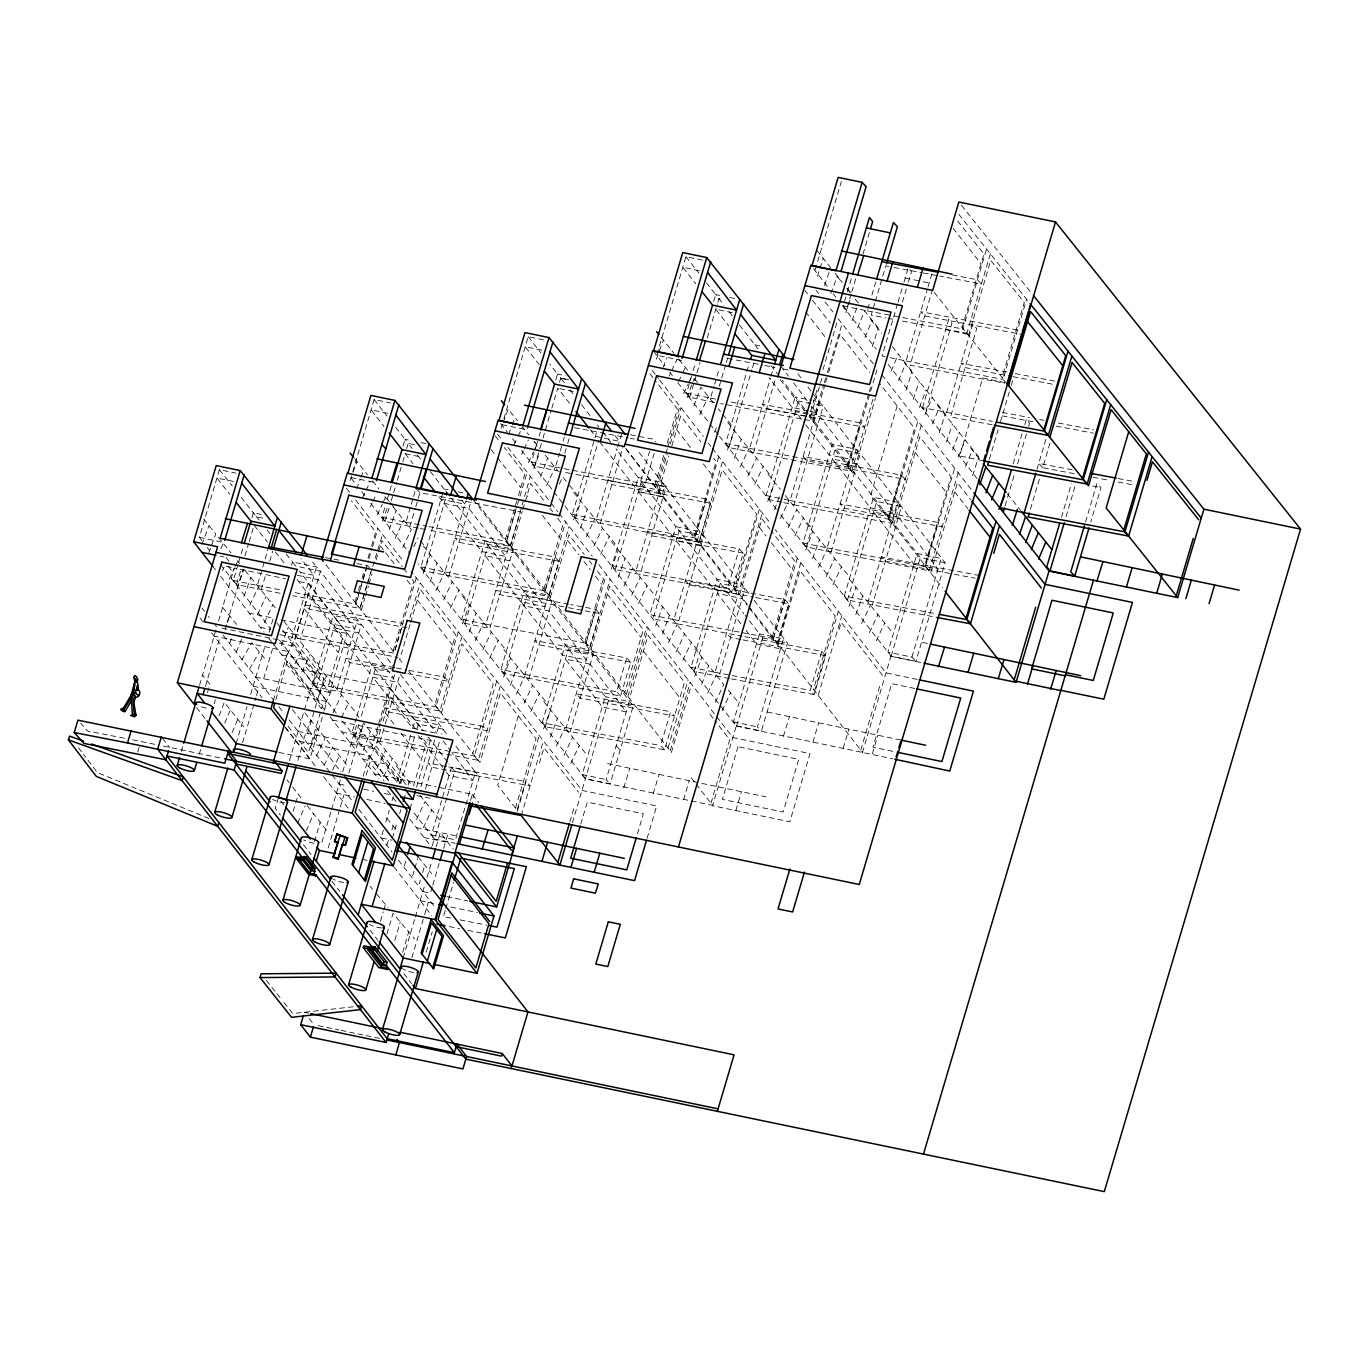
<?xml version="1.0" encoding="UTF-8"?>
<svg xmlns="http://www.w3.org/2000/svg" width="1369" height="1369" viewBox="0 0 1369 1369"><rect width="100%" height="100%" fill="white"/><g stroke="black" fill="none" stroke-linecap="round" stroke-linejoin="round"><path stroke-width="0.75" stroke-dasharray="5 3.75" d="M510.586 545.923L521.606 507.043M522.188 504.99L530.316 476.344M549.277 595.601L569.11 526.38M699.183 542.62L722.507 461.404M777.712 643.43L800.797 562.676M670.211 750.828L690.147 682.481M201.979 540.721L199.361 537.35L219.399 469.687L235.93 473.109M137.721 752.043L139.809 744.958M199.549 685.27L216.798 627.036L215.258 625.068M218.561 621.081L234.27 568.049L285.642 578.745M181.375 751.393L183.155 745.335M280.166 593.29L236.495 584.546L233.295 580.439L238.155 564.079M238.754 562.026L240.568 555.9M241.184 553.846L243.596 545.666M251.862 517.773L253.351 512.776L261.342 514.436M205.401 686.451L219.964 637.321M236.495 584.546L241.355 568.186M244.983 555.917L248.61 543.63M249.226 541.594L254.069 525.217L267.4 541.936M227.168 622.724L242.826 569.846M199.207 754.336L201.003 748.261M233.295 580.439L257.286 585.436L262.112 569.179M262.711 567.16L264.508 561.068M265.124 559.031L268.735 546.847M261.274 589.714L265.483 575.493M269.693 561.273L272.705 551.108M236.153 743.521L247.053 706.661M250.698 694.374L265.449 644.594M269.06 632.375L273.287 618.138L249.295 613.141M291.546 565.329L292.538 561.992L285.864 553.624M242.587 742.683L255.935 697.642M256.533 695.589L258.963 687.409M263.652 678.767L273.903 644.183M273.355 700.603L287.918 651.473L214.112 636.106M308.076 583.416L347.093 633.505L329.621 692.492L290.604 642.403L308.076 583.416L297.877 581.295M275.853 699.645L287.456 660.525L322.451 705.463L308.504 752.539L287.764 725.895M282.476 631.742L296.474 634.651L316.53 566.971L312.611 561.992M279.806 634.634L300.461 638.929L320.5 571.249L316.53 566.971L292.538 561.992L295.721 566.099L320.5 571.249L394.802 668.089M352.843 471.347L374.131 399.526L390.644 402.965M278.403 797.768L275.22 808.497L280.354 815.068M289.407 760.651L303.901 711.675L347.812 766.11M304.483 709.707L315.537 672.401L281.877 629.175M461.986 636.465L439.894 711.076L316.444 687.187L313.244 683.08L333.283 615.4L299.623 571.198M316.444 687.187L336.483 619.507L333.283 615.4L357.275 620.397L337.236 688.077L313.244 683.08M297.86 760.514L303.319 742.101M307.614 733.373L325.086 674.387M354.982 602.069L357.942 592.058M358.541 590.056L359.722 586.052M362.083 578.043L363.863 572.037M368.021 558.039L370.982 548.028M371.581 546.026L375.722 532.028L351.388 500.78M355.854 603.181L362.409 581.021M363.007 579.001L368.381 560.879M368.98 558.86L371.957 548.781M372.556 546.761L377.93 528.639M279.054 752.437L309.959 758.871L323.905 711.794M324.504 709.741L326.934 701.561L287.918 651.473M372.128 568.477L359.944 608.435L355.957 604.174L359.568 591.973M360.167 589.953L362.58 581.825M363.179 579.789L366.789 567.605M418.281 528.109L385.134 521.367L381.934 517.26L384.98 507.009M387.41 498.812L389.224 492.652M389.84 490.598L391.654 484.455M402.999 446.157L405.036 439.278L394.734 426.033M385.134 521.367L390.61 502.919M391.209 500.866L393.04 494.705M393.639 492.652L396.685 482.401M397.284 480.348L402.144 463.954M402.76 461.901L405.19 453.687L421.703 457.126M406.713 448.536L408.236 443.385L405.036 439.278L411.042 440.527M366.567 586.086L359.944 608.435L292.761 595.686M367.166 584.05L370.777 571.866M361.279 610.163L364.856 598.116M365.455 596.097L368.432 586.069M369.014 584.05L371.992 574.022M376.15 559.955L377.947 553.932M378.546 551.929L381.9 540.567L402.264 566.715M341.206 692.338L361.262 624.658L336.483 619.507L423.483 730.704M381.934 517.26L405.943 522.256L410.649 506.342M411.248 504.34L413.01 498.367M413.592 496.382L415.954 488.425L419.941 492.686L520.357 511.749L510.329 545.581L428.737 530.094M314.494 841.473L320.209 822.187M409.913 526.535L415.218 508.618M415.817 506.616L419.941 492.686M500.387 685.732L478.277 760.36L355.255 736.556L352.055 732.449L356.299 718.126M356.915 716.073L372.111 664.769L394.101 669.338M321.869 842.26L330.973 811.56M331.572 809.507L340.316 780.005M342.729 771.859L356.573 725.074L398.533 778.944L397.369 782.88M355.255 736.556L358.9 724.269M361.313 716.09L375.311 668.876L389.754 671.888M348.804 773.126L362.665 726.34M328.235 847.941L339.769 809.045M340.368 806.991L344.013 794.704M393.108 651.011L413.729 581.414L409.913 576.52M416.279 577.838L394.186 652.397L322.964 560.965M558.963 561.324L458.94 542.329L454.97 538.068L554.975 557.046L558.963 561.324L548.935 595.156L424.15 571.01L420.95 566.903L443.026 492.361M409.947 617.59L420.215 582.903M363.127 776.274L369.185 755.808L295.379 740.441M400.09 782.965L371.872 746.738L389.344 687.751L291.546 667.405M424.15 571.01L447.235 493.045L444.052 488.921L448.039 489.76M352.055 732.449L376.047 737.429L380.154 723.585M380.736 721.617L395.607 671.426M409.998 624.589L399.68 659.447L403.598 664.461M410.614 622.536L420.386 589.526L455.603 634.754L434.897 704.659M366.139 775.179L369.87 762.567L383.987 780.689M380.633 729.506L375.79 745.797L406.593 785.327M383.046 721.36L390.353 696.633L416.022 729.574M380.034 741.707L384.723 725.878M385.305 723.91L400.09 674.027L448.142 735.837M420.95 566.903L444.942 571.9L466.008 500.797M448.929 576.178L472.014 498.196M503.895 418.709L528.194 336.688L546.779 340.556M396.805 782.058L410.905 734.417M412.719 728.325L415.183 719.974L439.192 724.971L436.711 733.305L412.719 728.325L372.83 677.227L397.609 682.378L436.711 733.305M383.406 830.042L381.061 837.931L391.791 840.155M385.733 822.17L389.224 810.38M392.133 800.557L393.297 796.621M400.775 783.564L414.704 736.522M416.912 729.078L418.384 724.081L443.162 729.232L441.691 734.246M392.39 838.136L397.215 821.862M399.628 813.716L400.826 809.661M408.048 785.241L409.263 781.169M473.298 499.856L512.879 550.509L489.777 628.491L464.998 623.34L461.798 619.233L484.9 541.251L448.536 494.705M439.894 711.076L435.907 706.798L458.29 631.725M413.541 785.806L426.289 742.751L421.156 736.163M464.998 623.34L488.1 545.358L484.9 541.251L508.892 546.248L485.79 624.213L461.798 619.233M416.535 787.226L430.379 740.441L427.812 737.155M441.4 713.009L461.918 643.789L493.234 684.021L472.733 753.241M380.428 921.32L383.217 911.942M383.765 910.06L385.442 904.43M420.899 786.713L434.948 739.243M425.468 789.006L439.517 741.536M404.351 865.944L406.045 860.211M386.948 933.932L393.023 913.397L414.619 938.912M505.469 539.352L517.841 497.58M518.44 495.595L524.84 473.982L504.203 447.492M510.329 545.581L506.342 541.32L516.37 507.471M506.752 540.995L516.934 506.598M517.533 504.579L527.116 472.219M559.425 471.33L534.646 466.162L531.446 462.055L535.587 448.057M536.186 446.054L538.547 438.063M539.146 436.061L540.327 432.074M555.728 380.069L557.525 374.045L549.876 364.291M412.617 875.903L414.294 870.222M414.858 868.34L417.648 858.893M534.646 466.162L539.386 450.179M539.985 448.176L542.346 440.168M542.945 438.166L551.228 410.187M551.827 408.184L557.748 388.197L570.736 404.796M559.527 382.156L560.725 378.152L557.525 374.045L565.517 375.705M394.82 940.315L400.261 921.953M511.681 547.309L522.274 511.51M522.872 509.525L524.635 503.552M525.217 501.567L530.59 483.479L544.794 501.721M446.824 797.853L434.64 838.94L431.44 834.833L451.496 767.17L448.946 763.851M419.239 883.878L420.351 880.13M422.576 872.635L424.784 865.14M432.279 845.734L434.298 838.957L411.983 810.311M447.423 795.8L454.696 771.277L451.496 767.17L475.488 772.167L479.458 776.428L472.168 801.036M402.708 952.208L408.715 931.93M403.188 957.958L414.704 919.061M415.32 917.025L424.664 885.469M427.077 877.341L431.885 861.067M436.112 846.829L440.322 832.592L453.207 849.122M531.446 462.055L555.438 467.051L559.596 453.053M560.178 451.051L562.556 443.043M563.138 441.04L564.336 437.053M432.176 887.044L430.379 893.136L422.85 891.578M432.792 885.007L439.415 862.641M443.624 848.404L447.851 834.166M411.898 957.598L424.031 916.648M424.63 914.612L428.275 902.325M478.277 760.36L474.29 756.082L496.725 681.026M564.764 453.327L567.125 445.319M567.724 443.316L569.504 437.31M630.664 662.254L538.958 644.85L534.971 640.589L626.677 657.993L630.664 662.254L620.636 696.102L504.151 673.531L500.951 669.424L524.053 591.442L548.045 596.439L633.248 705.874L610.146 783.855L585.384 778.687L582.184 774.58L605.269 696.616L524.053 591.442M504.151 673.531L527.253 595.549L488.1 545.358L512.879 550.509L548.045 596.439L524.943 674.421L500.951 669.424M470.542 800.403L472.339 794.311L437.755 787.107M426.272 952.02L432.279 931.724M445.216 910.59L443.436 916.631L451.667 918.257M445.815 908.571L453.584 882.355M543.972 588.773L562.881 524.943L557.713 518.303M548.935 595.156L544.965 590.878L554.975 557.046M545.307 590.501L565.637 521.897M710.477 503.296L611.875 484.592L607.887 480.314L706.49 499.035L710.477 503.296L698.926 542.295L575.545 518.423L572.345 514.316L598.424 426.289L595.823 422.97M550.458 597.106L568.974 534.646L584.289 554.325M575.545 518.423L598.647 440.442M528.93 678.699L552.032 600.717L527.253 595.549M518.269 715.936L497.717 785.31L517.088 810.174L539.198 735.512M572.345 514.316L596.336 519.296L617.128 449.118M617.71 447.167L621.817 433.288M515.514 808.155L536.066 738.781L500.472 693.09L479.92 762.465L408.801 671.169M600.324 523.574L622.844 447.543M542.192 722.644L565.294 644.679L589.286 649.676L566.184 727.641L542.192 722.644L545.392 726.768L664.581 749.836L684.517 682.156L648.102 635.421L629.432 698.481M517.277 811.269L526.072 781.596L448.81 766.948M545.392 726.768L568.494 648.786L593.273 653.937L570.171 731.919M702.468 260.11L685.937 256.67L656.744 355.255L681.522 360.406L677.535 356.145M521.264 815.548L543.373 740.886M539.403 763.183L543.955 747.833L578.608 792.326M584.957 641.394L603.455 578.933L597.072 570.736M595.72 609.342L599.708 613.62L589.68 647.451L585.692 643.19L595.72 609.342L570.736 604.602M586.12 642.882L606.381 574.467M743.23 553.162L651.627 535.775L647.64 531.514L739.243 548.901L743.23 553.162L731.679 592.161L615.297 569.607L612.097 565.5L638.159 477.49L615.982 448.895M654.194 453.396L644.132 487.398L640.144 483.137L649.625 451.12M591.014 649.163L609.616 586.326L643.362 629.637L624.743 692.474M615.297 569.607L641.359 481.597L638.159 477.49L662.168 482.47L666.138 486.748L640.076 574.758M654.707 485.533L663.657 455.312M667.251 443.231L677.381 408.989L655.118 380.394M655.939 487.107L667.319 448.707M667.918 446.688L679.897 406.268M657.069 488.562L667.251 454.2M670.245 444.104L681.026 407.722M714.481 402.418L689.702 397.25L686.502 393.143L692.577 372.676M693.176 370.623L695.606 362.443M713.625 301.608L715.713 294.575L706.644 283.041M658.609 490.53L668.825 456.031M671.837 445.883L680.701 415.971L700.979 442.016M612.097 565.5L636.089 570.497L662.168 482.47M689.702 397.25L696.376 374.73M696.992 372.693L700.021 362.46M707.294 337.886L717.339 303.952M717.869 302.19L718.913 298.682L723.037 299.537M569.863 821.896L574.073 807.676M572.413 822.701L608.469 700.723L605.269 696.616L629.261 701.612L606.176 779.577L610.146 783.855M620.636 696.102L616.649 691.824L626.677 657.993M580.764 824.155L587.301 802.131L643.362 813.802L636.842 835.826M686.502 393.143L710.494 398.139L714.053 386.144M714.652 384.141L716.432 378.135M717.014 376.133L719.392 368.141M719.221 386.4L725.741 364.411M726.34 362.409L727.521 358.404L723.534 354.126M627.909 696.53L648.119 628.285M694.117 536.1L716.192 461.541L713.66 458.29M694.904 537.144L718.776 456.579M698.926 542.295L694.939 538.017L706.49 499.035M872.874 399.44L851.621 471.244L753.617 452.643L728.838 447.492L725.638 443.385L746.276 373.737M746.875 371.701L749.288 363.538M666.138 486.748L641.359 481.597L675.927 526.654L649.847 614.664L673.856 619.661L699.918 531.651L637.886 450.88M700.261 543.989L722.199 469.909L756.663 514.162L734.725 588.242M728.838 447.492L751.872 369.716M752.488 367.662L754.918 359.465M748.911 593.564L703.906 535.912L679.127 530.761L653.047 618.771L677.826 623.939L703.906 535.912L699.918 531.651L675.927 526.654L743.812 613.654M664.581 749.836L660.594 745.557L670.622 711.726L576.212 693.809L580.199 698.087L674.592 716.004L670.622 711.726M725.638 443.385L749.63 448.382L770.371 378.357M770.969 376.355L773.93 366.362M753.617 452.643L774.94 380.633M653.253 793.712L658.985 774.392M729.335 678.528L694.22 671.392L691.02 667.285L717.099 579.275L741.091 584.272M668.021 748.039L688.162 679.931M694.22 671.392L720.282 583.382L745.061 588.533L718.999 676.56M690.198 688.949L671.409 752.385L475.813 501.276M815.171 269.881L841.353 181.478M647.109 838.256L656.675 805.947L581.996 790.409L411.076 571.181M731.679 592.161L727.692 587.883L739.243 548.901M735.632 589.406L759.401 509.148M781.682 502.201L769.292 499.617L766.092 495.51L795.303 396.942L782.452 380.377M691.02 667.285L715.012 672.282L762.311 512.896M739.619 594.522L761.985 519.005L769.857 529.118M769.292 499.617L798.503 401.049L795.303 396.942L811.287 400.261M683.559 799.838L689.223 780.741M816.934 390.079L809.062 416.638L853.195 473.263L875.527 397.866M822.974 369.664L837.503 320.671M821.862 378.426L809.421 420.437L720.676 403.581M851.176 293.993L846.436 309.993L843.236 305.886L846.795 293.89M847.394 291.888L851.535 277.89M784.095 499.257L790.084 500.506L819.295 401.921L806.717 385.425M851.775 291.991L855.916 277.993M863.018 254.001L869.537 232.011M813.734 422.61L825.028 384.449M825.627 382.43L828.005 374.404M828.604 372.385L839.916 334.224L869.623 372.368M783.752 502.628L794.071 504.785L823.265 406.199L819.295 401.921L813.289 400.672M754.028 600.272L787.466 643.105L761.404 731.114L736.625 725.964L733.425 721.857L759.487 633.847L745.112 615.331M710.973 803.158L729.763 739.739L714.926 720.693M564.832 505.948L736.231 725.998L712.616 805.725L789.81 821.794L810.02 753.583L732.826 737.515L716.004 715.85M736.625 725.964L762.687 637.954L759.487 633.847L783.479 638.827L757.416 726.853L761.404 731.114M843.236 305.886L867.227 310.883L869.572 302.994M871.899 295.105L875.989 281.295M772.407 636.636L794.79 561.102L771.175 530.796M784.779 599.536L788.766 603.815L777.216 642.797L773.228 638.519L784.779 599.536L685.39 580.678L689.377 584.939L753.566 597.124M773.605 638.159L797.306 558.176M958.18 472.784L929.157 570.787L806.29 547.018L803.09 542.911L832.301 444.326L806.29 411.025M874.723 303.319L871.214 315.144L885.777 317.916M875.304 301.351L885.811 265.86L892.058 267.041M806.29 547.018L835.501 448.433L860.28 453.601L945.106 562.762L915.895 661.347L891.133 656.196L779.697 513.529M778.208 644.063L799.941 570.685L835.21 615.982L813.477 689.36M735.889 810.431L741.433 791.693M847.325 465.734L868.733 393.416M869.332 391.414L870.53 387.393M851.621 471.244L847.633 466.983L860.673 422.97L762.67 404.368L766.657 408.647L808.36 416.552M897.482 303.986L882.081 355.974L888.087 357.223M898.081 301.984L903.403 283.999M904.002 281.997L908.28 267.571L911.463 271.678L908.383 282.1M803.09 542.911L827.098 547.908L856.292 449.323L823.265 406.199L812.946 404.043M902.462 302.104L907.784 284.102M831.069 552.169L860.28 453.601L856.292 449.323L832.301 444.326L920.327 557.611L945.106 562.762M890.09 357.634L906.073 360.971L927.361 289.133M927.96 287.096L932.272 272.568M821.759 651.37L825.729 655.631L814.196 694.631L810.208 690.352L821.759 651.37L744.086 636.517M897.157 405.943L870.598 495.612L942.505 587.934M932.546 289.304L910.06 365.232L1004.949 383.252M844.331 595.909L873.525 497.323L897.516 502.32L868.322 600.905L844.331 595.909L847.531 600.016L937.029 617.453M847.531 600.016L876.725 501.43L901.504 506.598L872.31 605.166M839.043 629.672L841.216 622.347L882.783 675.721M812.912 742.135L818.645 722.815M888.002 517.961L914.56 428.292L879.754 383.594M921.286 425.4L892.246 523.403L888.259 519.142L901.298 475.129L803.124 456.493L807.111 460.771L905.285 479.407L901.298 475.129M888.892 519.108L917.932 421.104M922.569 407.62L948.751 319.217L951.951 323.324L925.769 411.727L922.569 407.62L992.337 421.31M893.632 525.2L919.814 436.779L950.993 476.806L924.811 565.209M962.15 327.413L983.917 253.95L955.973 218.92M990.386 253.881L966.856 333.3L962.869 329.022L986.536 249.055M843.218 748.261L848.883 729.147M968.516 335.388L990.728 260.418L1024.303 302.515L1002.091 377.468M946.561 412.617L972.743 324.213L976.73 328.492L950.548 416.895L992.166 424.784M860.776 750.058L880.626 683.045M862.436 752.488L890.911 656.299M891.133 656.196L920.327 557.611M929.157 570.787L925.17 566.526L938.21 522.513L840.121 503.895L844.108 508.173L942.197 526.791L938.21 522.513M872.378 753.823L877.888 735.239M930.715 572.807L957.41 482.692L970.518 499.514M911.925 657.086L941.119 558.501L917.127 553.504L887.933 652.089L911.925 657.086L915.895 661.347M1007.019 383.645L1003.032 379.367L1026.596 299.281M989.376 459.265L998.138 429.695M1000.465 421.806L1010.716 387.205M1011.229 385.459L1012.786 380.257M1013.18 463.749L1022.061 433.768M1024.799 424.544L1026.339 419.325L1029.539 423.432L1028.513 426.923M1005.12 505.846L1014.6 473.862M1017.561 463.869L1026.442 433.87M1036.983 469.362L1047.234 434.76M1030.463 509.114L1039.807 477.576M1074.135 473.674L1042.733 467.719L1051.221 439.021M1061.471 517.208L1071.414 483.633M1066.04 516.678L1075.572 484.54M1085.583 521.829L1096.963 483.411L1100.95 487.689L1090.819 521.846M589.885 647.708L610.163 579.327M848.198 466.863L869.999 393.382M870.598 391.346L877.255 368.894M814.675 690.883L838.307 611.224M818.2 695.401L841.815 615.759M925.547 566.167L954.638 468.215M626.335 694.511L646.835 626.626M812.638 421.224L823.693 384.672M824.309 382.635L826.756 374.524M827.372 372.488L842.106 323.768M293.12 811.372L298.322 794.294M372.744 566.475L382.499 534.509M623.734 787.877L629.791 768.266M783.393 736.3L789.451 716.672M207.455 692.509L210.039 684.466L202.561 675.088M817.413 276.401L819.346 270.377M819.98 268.358L823.197 258.313M872.258 346.819L878.059 328.731M906.073 390.233L911.857 372.146M939.22 432.775L945.004 414.687M972.606 475.642L978.39 457.537M386.811 845.323L389.361 837.588M391.91 829.871L393.177 826.003M225.149 629.466L229.684 615.896M214.094 703.752L215.463 699.781M824.532 285.539L829.306 271.644M845.734 312.765L847.787 306.81M848.472 304.825L851.193 296.885M913.191 399.372L919.335 381.506M946.338 441.913L952.482 424.048M201.945 544.64L208.944 525.593M208.79 552.888L210.877 547.224M211.562 545.324L215.72 533.996L202.167 517.174M237.077 588.174L244.076 569.128M243.922 596.422L250.869 577.547M281.484 645.723L288.414 626.848M349.916 480.57L356.915 461.524M356.761 488.819L360.235 479.372M360.92 477.473L363.709 469.926M312.577 686.673L319.576 667.627M382.345 521.315L387.94 506.085M319.422 694.922L326.37 676.029M303.696 739.14L310.695 720.094M389.19 529.563L396.12 510.671M310.541 747.388L317.471 728.496M356.539 742.049L363.538 723.003L400.655 769.036M423.192 573.628L430.191 554.582M363.384 750.298L370.332 731.422M430.037 581.876L436.985 563.001M501.14 428.155L502.543 424.339M503.244 422.439L508.139 409.109L517.465 420.659M508.686 434.503L511.458 426.957M512.16 425.075L514.932 417.511M399.543 783.838L403.034 774.306M462.363 623.836L469.362 604.79M403.581 799.718L405.652 794.054M469.208 632.084L476.138 613.192M533.739 468.711L539.352 453.481M540.584 476.96L547.532 458.085M503.587 677.056L510.586 658.01M510.432 685.304L517.379 666.429M573.491 519.912L580.49 500.866M580.336 528.16L587.284 509.268M656.367 359.14L663.366 340.094M663.212 367.388L666.686 357.959M543.579 728.992L550.578 709.946M611.258 569.076L618.258 550.03M550.424 737.241L557.354 718.366M618.103 577.324L625.034 558.432M687.033 397.797L694.032 378.751L696.308 381.54M693.878 406.045L700.825 387.153L716.021 406.011M655.614 625.804L662.613 606.758M727.504 449.922L734.503 430.876M662.459 634.052L669.407 615.177M734.349 458.17L741.279 439.278M694.819 676.269L701.818 657.223M767.701 501.43L774.7 482.384M701.664 684.517L708.612 665.625M774.546 509.679L780.09 494.568M805.725 550.321L812.724 531.275M812.57 558.569L819.518 539.677M848.985 606.416L855.984 587.369M855.813 614.664L862.761 595.789M229.616 643.498L232.456 635.883M219.074 715.833L224.294 702.331L243.819 726.836M830.761 293.548L837.452 276.179M851.963 320.774L857.165 307.272M919.42 407.363L926.111 390.011M952.567 449.922L959.258 432.553M236.272 652.055L242.535 637.133M224.773 723.106L230.317 709.895M232.148 732.518L237.761 719.221M857.559 327.944L864.695 310.968L878.196 327.893M864.917 337.39L872.139 320.295M891.202 371.136L898.338 354.16M898.56 380.582L905.782 363.504M925.016 414.533L932.152 397.575M932.375 423.996L939.596 406.901M958.163 457.092L965.299 440.116M965.521 466.538L972.726 449.443M297.672 823.094L305.082 805.862M306.331 830.692L313.604 813.785M220.734 548.883L223.335 543.425M222.377 570.873L224.088 567.262M229.188 579.07L234.287 568.357M235.126 566.578L237.676 561.204M249.825 605.166L258.467 586.959M257.509 614.407L266.065 596.388M264.32 622.621L272.807 604.756M287.387 654.468L296.029 636.277M362.665 497.546L365.249 492.087M366.122 490.273L370.434 481.169M295.071 663.725L303.627 645.706M370.349 506.804L372.06 503.193M372.916 501.396L376.338 494.192M301.882 671.922L310.369 654.057M377.159 515.001L382.259 504.288M383.098 502.491L385.647 497.135L389.241 501.602M395.093 538.308L403.735 520.1M325.326 703.649L333.968 685.458M402.777 547.549L411.333 529.529L390.473 503.672M333.009 712.907L341.565 694.887M413.832 546.813L418.075 537.897M316.427 756.116L325.069 737.925M341.531 717.527L348.308 703.238M324.111 765.374L332.684 747.354M332.633 769.994L339.409 755.705M435.941 590.621L444.583 572.43M513.888 445.13L517.345 437.858M518.201 436.044L522.53 426.94L528.862 434.794M443.624 599.879L452.181 581.859M369.288 759.042L377.93 740.851M521.572 454.388L523.283 450.777M524.139 448.981L528.417 439.979M450.435 608.076L458.923 590.21M376.971 768.3L385.528 750.28M528.383 462.585L533.482 451.873M534.338 450.076L536.87 444.72L534.629 441.947M383.782 776.497L392.27 758.631M546.488 485.704L555.129 467.496M475.094 640.829L483.736 622.621M559.305 484.147L562.727 476.925L568.357 483.89M482.778 650.07L491.351 632.05M409.639 808.531L412.24 803.055M489.606 658.267L498.076 640.401M416.467 819.586L425.023 801.567M423.278 827.8L431.765 809.935M586.24 536.888L594.882 518.697M516.335 694.049L524.977 675.841M669.099 376.133L670.827 372.488M671.7 370.674L676.885 359.756M593.924 546.145L602.48 528.126M524.019 703.29L532.575 685.27M678.511 381.78L681.933 374.576M682.789 372.762L685.356 367.371M600.734 554.342L609.222 536.477M530.83 711.504L539.318 693.638M683.61 393.587L687.854 384.655M688.693 382.858L691.242 377.502M699.781 414.773L708.423 396.582M623.99 586.069L632.632 567.861M556.31 745.985L564.952 727.778M631.691 595.31L640.247 577.29M714.293 432.228L716.826 426.871M564.011 755.226L572.567 737.207M638.502 603.507L646.989 585.658M570.822 763.44L579.309 745.575M740.235 466.915L748.877 448.707M668.363 642.797L677.005 624.589M747.919 476.155L756.492 458.136M754.747 484.352L763.217 466.504M676.046 652.038L684.603 634.018M682.857 660.252L691.345 642.386M780.433 518.406L789.074 500.215M707.568 693.244L716.209 675.054M788.133 527.664L796.69 509.644M715.251 702.502L723.807 684.483L695.041 648.803M794.944 535.861L803.432 517.995M722.062 710.699L730.55 692.834M818.474 567.296L827.116 549.106M826.157 576.554L834.714 558.535M832.968 584.751L841.456 566.886M861.717 623.408L870.359 605.201M869.401 632.649L877.957 614.63M876.228 640.863L884.699 622.998M241.765 659.944L251.725 642.677L265.483 659.396M249.5 669.03L259.34 651.935M353.253 1006.763L292.692 1013.556L282.185 1000.311M952.516 274.998L977.466 279.738L981.453 284.016L939.87 276.11M894.128 267.434L921.166 272.568M923.236 272.961L937.799 275.717M1017.629 330.083L920.67 311.687L924.657 315.948L1021.616 334.361M867.227 310.883L892.177 315.606M894.265 315.999L900.494 317.197M902.582 317.591L962.869 329.022M887.848 318.31L894.094 319.49M902.411 321.065L966.856 333.3M1006.951 372.026L961.158 363.333L965.145 367.594L1010.921 376.287M1015.268 373.6L1058.973 381.9M1013.009 376.68L1054.626 384.586M906.073 360.971L1003.032 379.367M727.521 358.404L762.601 365.061M764.672 365.455L774.991 367.405M783.239 368.98L789.434 370.16M1002.382 412.411L1029.334 417.528M1039.704 419.496L1043.845 420.283M1058.357 423.038L1093.609 429.729M1002.228 415.885L1033.321 421.789M1056.132 426.118L1093.437 433.203M810.431 416.946L864.643 427.248L860.673 422.97M710.494 398.139L718.759 399.714M731.149 402.058L805.434 416.159M1072.252 469.807L1038.746 463.441L1042.733 467.719M1118.319 478.551L1135.055 481.717M1092.975 477.251L1109.729 480.433M1118.114 482.025L1134.85 485.208M749.63 448.382L847.633 466.983M630.459 434.812L653.184 439.124L655.837 441.965M574.518 427.71L628.234 437.909M630.305 438.285L634.429 439.073M790.084 500.506L888.259 519.142M794.071 504.785L892.246 523.403M555.438 467.051L640.144 483.137M565.619 472.493L573.885 474.068M575.955 474.461L644.132 487.398M979.502 575.51L881.362 556.892L885.332 561.17L952.157 573.851M827.098 547.908L925.17 566.526M954.244 574.244L975.122 578.197M596.336 519.296L694.939 538.017M868.322 600.905L935.147 613.586M405.943 522.256L426.854 526.226M428.942 526.62L506.342 541.32M420.369 528.52L426.649 529.7M636.089 570.497L727.692 587.883M755.637 597.517L788.766 603.815M444.942 571.9L544.965 590.878M673.856 619.661L773.228 638.519M677.826 623.939L742.015 636.123M325.411 557.594L331.709 558.792M333.814 559.185L340.111 560.383M356.898 563.583L367.388 565.568L371.375 569.829M568.665 604.208L495.818 590.381L499.788 594.659L566.407 607.288M740.886 639.528L730.55 637.56L726.563 633.299M742.956 639.922L825.729 655.631M568.477 607.682L583.057 610.454M585.128 610.848L599.708 613.62M485.79 624.213L585.692 643.19M257.286 585.436L282.493 590.227M295.088 592.606L355.957 604.174M715.012 672.282L810.208 690.352M731.405 678.904L814.196 694.631M406.918 627.806L309.24 609.256L305.27 604.995L402.931 623.528L394.152 653.201L296.474 634.651M524.943 674.421L616.649 691.824M300.461 638.929L398.139 657.462M394.306 667.576L346.015 658.403L350.002 662.682L389.891 670.245M396.411 667.969L406.901 669.954M409.006 670.365L444.685 677.142L448.673 681.403L406.679 673.428M566.184 727.641L660.594 745.557M337.236 688.077L435.907 706.798M376.047 737.429L474.29 756.082M446.722 766.537L427.932 762.978L431.902 767.239L530.06 785.874L526.072 781.596M425.211 797.306L431.475 798.503M124.459 738.216L87.582 731.029L80.685 723.277M132.673 739.825L155.21 744.411M459.916 919.865L486.697 925.102M449.22 926.556L459.608 928.661M467.924 930.338L482.47 933.282M905.183 277.993L921.183 281.329M923.185 281.74L929.175 282.989M699.337 270.686L682.823 267.246L695.76 283.708M945.671 329.655L969.663 334.652M719.7 295.396L715.713 294.575L724.047 305.27M729.711 297.484L735.701 298.733M732.295 312.68L715.782 309.24L728.616 325.719M1004.743 382.516L982.737 377.947L959.652 455.911L983.644 460.908M754.832 344.8L760.839 346.049M810.893 403.615L798.503 401.049L805.006 409.365M541.748 350.156L525.217 346.733L539.249 364.599M808.172 410.82L792.172 407.5L769.036 377.69M810.157 411.248L816.164 412.497L808.617 402.589M807.761 414.174L795.372 411.607L801.875 419.924M809.815 414.619L820.151 416.758L853.161 459.881L829.169 454.902L803.175 421.601M1092.684 485.961L1100.95 487.689M560.725 378.152L568.974 379.863L560.725 378.152L564.627 383.132M502.132 424.698L526.894 429.866M387.598 413.267L371.067 409.827L383.953 426.392M766.092 495.51L782.093 498.846M421.036 442.615L429.027 444.275M414.431 444.685L408.236 443.385L412.137 448.365M625.975 448.998L696.941 541.679L672.949 536.699L638.399 491.625L663.161 496.793L659.191 492.515L635.199 487.518L599.947 442.119M458.033 491.847L464.04 493.097M351.029 477.507L373.737 482.23M233.449 481.46L216.935 478.021L229.735 494.295M262.745 518.167L256.551 516.883L239.9 495.715M890.278 656.162L921.902 662.75M762.687 637.954L787.466 643.105M917.23 679.418L886 672.915L775.265 529.666M199.361 537.35L224.14 542.518M914.732 688.47L891.749 683.679L872.926 747.183L895.925 751.975M300.051 572.413L314.049 575.322L301.009 558.672M219.964 556.139L223.951 556.978M297.381 575.305L318.036 579.6L354.811 628.747L330.819 623.751L297.141 579.532M226.261 566.39L232.268 567.639M281.124 619.781L347.093 633.505M733.425 721.857L757.416 726.853M736.231 725.998L892.674 758.785M260.332 627.344L270.343 629.415M608.469 700.723L633.248 705.874M221.932 628.114L290.604 642.403M279.396 643.19L295.379 646.527M281.826 654.93L305.817 659.926M255.815 677.125L329.621 692.492M253.128 686.194L326.934 701.561M332.581 720.077L430.379 740.441M582.184 774.58L606.176 779.577M341.908 732.056L365.899 737.035M298.066 731.388L371.872 746.738M351.217 744.017L375.209 749.014M454.696 771.277L479.458 776.428M363.127 759.299L387.119 764.278M374.541 773.947L435.718 786.679M416.929 795.629L423.124 796.912M163.407 746.105L222.463 758.409M339.101 784.061L345.193 785.327M363.658 789.177L373.925 791.316M384.176 793.455L392.39 795.149M336.415 793.13L354.349 796.861M366.772 799.445L385.391 803.329M416.33 827.595L456.134 835.877M431.44 834.833L455.432 839.83L475.488 772.167L455.603 745.746M434.298 838.957L455.295 843.253M424.048 837.52L448.057 842.5M362.203 859.356L368.415 860.639M446.944 896.592L467.668 900.905M420.163 900.631L436.489 904.036M450.863 907.031L477.541 912.575M304.346 1012.307L308.521 1013.18M318.207 1025.638L339.05 1029.967M341.121 1030.395L355.718 1033.441M357.788 1033.869L364.051 1035.169M366.122 1035.597L380.702 1038.643M922.364 642.42L928.404 643.687M767.273 712.017L901.11 740.116M607.614 763.611L765.938 796.844M641.359 481.597L664.684 486.628L661.723 496.656L638.399 491.625M559.801 388.642L574.159 391.774M209.046 818.525L97.387 772.595L83.475 754.37M616.187 745.746L620.174 750.007M370.075 886.273L372.642 889.302M376.475 893.837L387.975 907.407M222.634 607.34L236.717 624.452M661.107 337.287L673.942 353.219M679.007 359.499L688.727 371.547M694.494 378.7L699.285 384.638M718.28 408.801L720.522 411.573M722.764 414.362L731.149 424.766M727.709 422.456L771.62 476.891M767.906 473.965L780.347 489.383M785.276 495.51L811.817 528.4M805.947 522.855L849.841 577.29M849.191 578.967L893.084 633.385M533.961 441.263L539.608 448.262M545.273 455.278L557.662 470.645M569.47 485.293L577.855 495.698M573.714 492.446L617.607 546.881M611.464 541.611L655.375 596.045M655.837 598.356L699.73 652.773M728.308 690.062L738.935 703.238M354.657 458.718L367.508 474.632M372.573 480.93L378.905 488.784M390.439 503.073L394.032 507.54M384.826 496.656L387.085 499.463M420.471 540.858L426.461 548.284M423.415 546.18L467.308 600.615M462.568 596.371L506.479 650.805M503.809 649.608L547.703 704.042M543.784 701.544L587.695 755.962M218.27 537.144L230.933 552.854M237.299 560.725L239.558 563.515M245.205 570.531L275.203 607.716M283.896 621.235L318.755 664.461M312.799 659.208L356.693 713.643M356.761 714.601L359.02 717.407M396.257 765.904L412.36 785.857M419.958 795.286L440.151 820.322M386.897 818.234L397.9 831.856M418.212 856.994L431.731 873.73M961.517 205.367L1032.089 293.839M958.83 214.334L1030.549 304.226M934.206 292.384L1003.083 378.7M816.968 250.51L830.675 267.691M835.193 273.355L842.277 282.236M847.171 288.363L850.851 292.983M836.938 276.162L841.918 282.408M846.898 288.654L850.628 293.342M855.266 299.161L858.654 303.405M870.581 319.371L881.79 333.42M892.314 346.597L911.84 371.102M904.396 362.768L945.654 414.499M937.543 405.31L978.801 457.058M970.912 448.176L980.889 460.668M1007.327 493.833L1020.589 510.363M259.203 520.22L253.351 512.776M267.212 530.248L269.864 533.585M275.391 551.947L286.053 565.311M266.407 980.426L275.614 992.029M276.914 993.672L280.867 998.651M953.183 228.349L981.008 263.755M685.937 256.67L698.892 273.15M528.194 336.688L540.943 352.928M417.34 454.97L421.241 459.933M430.345 471.518L447.235 493.045M405.19 453.687L412.993 463.629M438.987 496.725L481.837 551.553L505.846 556.55L468.968 508.498L444.189 503.33L440.989 499.223L464.981 504.22L461.096 499.189M219.399 469.687L232.217 485.961M569.812 389.771L573.714 394.751M581.517 404.711L590.621 416.33M590.244 429.695L595.447 436.335L619.438 441.331L614.322 434.743M286.891 779.731L289.184 782.64M292.607 787.004L302.104 799.12M307.186 805.588L328.012 832.147M346.425 488.237L350.361 493.285M355.615 500.027L403.29 561.17M813.528 268.632L827.92 287.114M833.139 293.839L835.757 297.193M842.311 305.595L876.331 349.266M888.105 364.376L977.072 478.602M816.044 290.296L818.628 293.633M825.113 301.967L832.917 311.961M838.102 318.618L873.354 363.88M881.927 374.884L972.52 491.18M804.955 290.536L807.488 293.787M812.536 300.273L830.247 322.998M954.689 491.882L967.78 508.703M805.605 311.91L827.098 339.512M915.159 452.54L946.321 492.566M729.181 311.858L733.031 316.804M739.448 325.035L758.032 348.907M780.296 379.692L804.322 410.529M653.543 351.148L664.564 365.711M669.8 372.436L672.419 375.79M677.655 382.516L718.212 434.572M719.512 436.266L778.396 511.852M649.864 373.669L653.8 378.7M759.47 527.51L766.024 535.929M771.277 542.672L792.257 569.607M676.645 429.661L690.592 447.56M703.272 463.834L712.137 475.231M625.89 448.519L747.491 604.636M748.792 606.313L862.487 752.265M740.834 623.699L717.322 593.427L742.101 598.578L747.217 605.286M746.071 630.424L756.527 643.875L780.518 648.872L748.501 606.963M500.729 423.637L507.266 432.039M512.502 438.764L516.421 443.796M521.657 450.521L563.532 504.271M495.184 435.907L499.052 440.869M549.962 508.361L552.546 511.664M709.981 714.344L713.694 719.101M589.406 560.896L591.956 564.165M567.331 540.156L578.83 554.924M583.947 561.478L590.33 569.675M595.429 576.246L601.83 584.443M607.306 594.146L641.034 637.458M491.146 449.562L496.297 456.185M497.58 457.845L520.802 487.638M526.997 495.595L527.869 496.725M542.278 515.206L559.288 537.059M643.447 651.148L679.863 697.899M691.191 777.763L694.904 782.538M696.136 784.112L712.719 805.4L585.402 778.893L417.921 563.891M374.131 399.526L386.999 416.09M351.2 478.226L356.419 484.951M361.656 491.676L365.591 496.707M370.811 503.433L410.067 553.812M403.547 568.34L408.629 574.877M380.325 545.906L395.607 565.517M407.055 580.216L412.155 586.753M417.288 599.981L452.506 645.193M389.344 687.751L422.696 730.567M472.339 794.311L478.876 802.696M303.986 608.623L338.28 652.637M385.459 713.198L395.709 726.374M400.843 732.963L421.378 759.333M225.953 557.388L229.513 561.957M276.966 622.878L280.645 627.601M387.649 770.148L396.069 780.963M228.229 566.253L231.464 570.394M306.194 667.028L312.714 675.396M207.232 547.463L209.868 550.834M220.358 564.319L270.241 628.337M279.413 640.127L337.168 714.276M342.421 721.018L389.669 781.665M369.185 755.808L389.703 782.144M212.88 566.407L215.481 569.744M220.683 576.417L264.029 632.067M268.94 638.382L271.387 641.531M274.005 644.885L324.898 710.203M330.015 716.791L378.46 778.978M387.598 790.717L396.736 802.456M409.81 819.21L431.783 847.428M286.463 663.862L321.458 708.8M292.453 709.587L340.864 771.74M201.996 608.058L204.529 611.293M208.482 616.375L209.354 617.505M223.198 635.267L273.732 700.141M278.865 706.729L283.982 713.3M289.099 719.872L329.655 771.945M332.102 775.076L352.227 800.899M358.781 809.319L391.962 851.929M398.396 860.177L434.435 906.449M285.248 727.161L309.959 758.871M200.045 618.052L203.878 622.981M211.545 632.82L262.095 697.694M285.146 727.298L315.897 766.777M323.597 776.668L349.506 809.918M393.998 867.039L431.748 915.519M280.867 800.933L284.564 805.674M196.554 707.499L205.658 719.17M303.439 844.707L311.139 854.581M331.965 881.328L339.82 891.407M369.921 930.047L377.776 940.127M403.872 973.65L411.607 983.558M162.5 738.336L169.551 747.388M309.206 1018.536L314.049 1024.765M770.884 365.472L777.318 373.754M602.925 432.074L610.762 442.17M497.563 434.11L501.413 439.073M507.848 447.355L549.927 501.653M551.245 503.33L557.782 511.766M559.1 513.461L592.247 556.225M598.681 564.507L714.721 714.173M652.157 370.383L658.455 378.528M659.721 380.171L703.153 436.352M708.355 443.094L710.973 446.465M712.274 448.142L770.08 522.958M428.583 737.343L447.663 762.191M418.469 735.735L445.199 770.542M446.465 772.202L449.015 775.504L473.007 780.501L451.873 752.437M797.905 373.874L801.686 378.819M780.946 366.276L788.493 376.184M793.524 382.79L807.351 400.946M78.427 747.731L82.226 752.71M443.18 740.886L450.641 750.794M206.274 708.132A8.967 2.19 16.5 0 1 198.026 705.189M284.803 802.85A8.967 2.19 16.5 0 1 272.619 799.359M314.117 843.27A8.967 2.19 16.5 0 1 303.764 839.95M343.653 882.543A8.967 2.19 16.5 0 1 333.3 879.206M381.643 927.96A8.967 2.19 16.5 0 1 369.442 924.451M413.678 972.555A8.967 2.19 16.5 0 1 403.325 969.218M308.641 592.931L294.421 640.914L328.714 684.928L342.935 636.944L308.641 592.931M737.994 746.687L722.387 799.376L783.154 812.022L798.76 759.35L737.994 746.687M483.086 726.426L384.843 707.773L388.83 712.034L487.073 730.687L483.086 726.426M857.148 464.159L832.369 459.009L870.393 507.882L894.385 512.879L857.148 464.159M898.372 517.157L873.593 511.989L913.996 564.062L937.987 569.059L898.372 517.157M700.928 545.957L676.149 540.806L714.122 589.32L738.113 594.317L700.928 545.957M509.816 560.811L485.037 555.66L562.231 654.981L586.24 659.978L548.969 611.019L524.207 605.851L521.007 601.744L544.999 606.741L509.816 560.811M590.21 664.239L565.431 659.088L602.223 706.917L626.215 711.914L590.21 664.239M358.781 633.008L334.019 627.858L369.63 673.12L393.622 678.1L358.781 633.008"/><path stroke-width="1.5" d="M135.856 715.388L134.419 716.877L130.637 715.457L135.942 715.32L133.888 702.93L135.291 697.197M137.91 689.873L137.636 682.669L136.489 681.608L134.538 682.464L136.181 680.752L137.259 682.002M134.008 677.741C143.659 687.05 131.561 666.258 134.71 681.163M134.384 683.49L134.162 689.89L124.579 706.404M131.407 694.22L132.571 694.716L133.597 693.45M134.162 689.89L134.675 684.5M134.829 682.292L133.666 690.729M131.184 694.613L132.382 714.806L135.907 714.909M132.725 694.049L134.248 715.439M137.67 689.925L137.995 687.546M139.347 694.579L138.269 696.564L135.394 697.557L134.179 693.587M131.629 693.809L134.111 684.004M125.212 711.093L131.236 701.236M1083.324 479.287L1106.734 399.731M218.852 822.564L217.722 826.346L96.275 776.377L68.45 739.91L69.562 736.128L83.526 741.142M168.524 750.828L165.889 759.778L83.903 743.401L74.251 732.552L77.93 720.162L436.951 794.208M74.251 732.552L127.539 742.956L131.202 730.567M212.88 566.407L193.645 541.73L216.216 465.58L240.208 470.56L307.392 555.335M161.337 736.83L157.657 749.219L386.092 1042.476L388.745 1033.527M198.933 687.324L193.953 704.145L177.337 682.806L217.637 546.71L193.645 541.73M240.208 470.56L220.152 538.239L321.732 559.391L322.964 560.965M224.738 540.464L244.178 474.838M177.183 765.545L179.579 757.468M183.754 743.316L195.733 702.913M244.212 543.613L250.869 521.11L274.861 526.107L241.714 483.189M202.988 694.648L204.802 688.504M194.415 770.49L196.811 762.413M201.602 746.242L212.965 707.859M277.342 517.756L268.735 546.847L323.306 557.2M270.942 548.815L276.675 529.478M273.27 549.226L281.312 522.034M214.693 812.416L227.853 767.975M234.031 750.657L236.153 743.521L211.356 711.692M300.187 857.028L304.483 857.918L303.678 860.656L302.806 858.106L234.15 769.977L236.7 761.369L228.486 750.811L224.807 763.2L127.539 742.956M301.248 554.941L306.913 535.827M231.943 817.361L246.899 766.862M283.948 725.484L270.942 708.783L273.355 700.603M274.69 703.615L273.509 707.602L285.18 722.575M321.732 559.391L347.264 473.195L474.581 499.702L498.111 420.283L624.367 446.568L652.791 350.601L777.917 376.646L810.91 265.278L932.665 290.45L958.848 202.03L1055.516 221.949L1300.55 529.101L1104.304 1191.629L465.836 1059.127L227.716 753.429L859.253 884.494L1055.516 221.949M347.829 473.4L370.931 395.419L394.922 400.415L472.014 498.196L467.89 497.341M330.408 560.503L335.901 541.919M273.064 762.858L289.834 706.233M251.776 859.715L270.326 797.083M274.998 761.763L282.048 770.798L281.278 773.417L235.93 763.97M371.82 478.397L394.922 400.415M288.209 764.689L278.403 797.768L352.209 813.135L393.245 865.807L410.221 808.497L393.553 787.089M376.389 480.673L398.909 404.694M353.578 565.517L359.14 546.796M286.343 799.41L296.029 766.657M269.008 864.66L287.558 802.046M392.27 482.401L401.99 449.58L389.104 433.015M260.024 977.569L261.154 973.787L336.175 973.171L335.046 976.953L260.024 977.569L291.58 1017.338L360.492 1009.62L361.604 1005.839L357.429 1006.301M282.904 900.306L301.454 837.674M312.389 874.055L315.794 874.774L315.469 875.818L308.692 874.397L295.721 857.747L296.029 856.703L302.806 858.106M314.203 870.393L312.115 869.965L303.336 858.705L304.004 856.481L306.091 856.908L314.87 868.186L314.271 874.261L315.469 875.818M303.336 858.705L305.424 859.133L306.091 856.908M415.954 488.425L429.027 444.275M420.488 488.442L426.204 469.105M421.122 488.716L433.015 448.553M300.153 905.251L309.12 874.945M311.516 866.868L318.703 842.619M314.271 874.261L309.959 873.354L310.763 870.616L301.368 858.534M312.115 869.965L312.782 867.758L304.004 856.481M316.273 861.169L319.439 850.457L316.906 847.206M334.447 841.473L337.014 834.046L347.692 837.879L345.57 845.049L342.25 844.553L337.921 859.167L333.026 857.405L338.109 842.363L334.447 841.473L337.356 842.808M334.892 841.216L337.014 834.046M333.026 857.405L340.231 835.193L336.569 834.303M312.457 939.562L331.007 876.93M337.921 859.167L345.125 836.955L341.103 836.219M352.209 813.135L361.912 780.364M344.988 845.392L346.579 840.018M364.394 781.049L355.119 812.365L392.338 860.16L407.106 810.345L389.121 787.278M450.795 494.568L456.442 475.454M234.15 769.977L167.001 755.996L387.205 1038.695L454.371 1052.675L456.921 1044.068L466.607 1056.526L462.944 1068.915L310.387 1037.154L300.684 1024.696L303.302 1015.849M329.689 944.507L348.239 881.876M352.997 865.482L362.22 834.337L373.566 848.883L364.325 880.027M466.504 499.069L468.044 493.918M358.661 872.755L367.885 841.61M310.387 1037.154L313.518 1026.528M358.148 914.937L374.113 861.033M348.599 984.824L367.149 922.193M372.111 906.449L384.86 863.463M403.239 801.515L404.437 797.442M454.371 1052.675L388.094 967.609L387.564 969.423L378.819 967.609L363.281 947.656L363.829 945.842L372.556 947.656L372.83 950.514L373.412 948.563L368.193 947.468M548.986 337.578L522.924 425.588L498.932 420.591L524.994 332.581L548.986 337.578L585.487 383.303L570.103 435.274M396.856 851.706L399.731 842.038M400.604 796.861L412.908 799.428L415.32 791.299M527.493 427.864L552.973 341.839M386.246 965.042L383.252 964.426L371.393 949.213L374.404 949.829L375.209 947.091L372.214 946.475L384.056 961.688L387.051 962.304L386.246 965.042L387.564 969.423M365.848 989.77L374.216 961.483M377.211 951.387L384.398 927.138M407.74 854.478L409.998 846.829M386.657 968.277L381.438 967.181L382.019 965.231L369.442 949.093M540.926 430.071L554.548 384.073L544.349 371.085M383.252 964.426L384.056 961.688M436.181 796.809L452.951 740.184L177.337 682.806M382.259 931.091L403.188 957.958L400.005 968.687L379.076 941.804M432.501 859.03L435.513 848.866M382.464 1029.591L401.031 966.959M564.918 435.051L581.517 379.042M440.014 860.605L443.026 850.423M422.08 954.176L431.372 922.792L441.999 936.43L432.707 967.815M399.714 1034.536L418.264 971.904M452.095 862.248L493.969 915.998L476.994 973.325L435.12 919.574L452.095 862.248L397.232 850.816M481.477 806.05L514.128 847.959L496.656 906.945L454.867 853.298L469.926 802.439M395.795 1054.934L399.457 1042.545L397.027 1039.43M717.305 1111.474L734.075 1054.832L415.457 988.521L423.278 962.15M435.616 920.464L455.774 852.425L526.398 866.697L505.315 937.902L484.54 933.692M459.419 844.108L470.953 805.143M469.054 814.487L472.459 803.004M427.385 960.987L436.694 929.602M454.183 880.335L460.754 858.141L514.316 868.63L496.998 927.121L488.75 925.512M600.409 441.4L606.056 422.285M653.543 351.148L682.755 252.563L706.746 257.56L785.327 357.377M507.351 863.617L496.16 901.367L457.879 852.22M511.63 855.231L517.345 835.911M706.746 257.56L677.535 356.145L655.546 351.559M682.121 358.37L710.716 261.838M541.936 861.358L547.583 842.243M696.205 360.389L712.582 305.133L702.229 291.956M557.833 862.487L569.264 823.916M399.936 1032.209L502.269 1053.514L501.482 1056.115L456.151 1046.669M571.831 824.72L559.87 865.088L521.264 815.548L469.054 805.639M580.182 826.157L570.685 858.209L626.762 869.88L636.243 837.828M511.185 1068.573L527.955 1011.931L344.783 776.771M570.993 867.227L576.589 848.335M720.573 364.137L739.705 299.554M728.702 354.4L743.692 303.832M728.975 366.447L734.691 347.127M594.266 871.933L599.81 853.212M750.503 359.448L751.718 355.358L735.033 333.95M759.265 372.573L764.929 353.476M774.512 364.359L778.841 349.797M779.68 364.633L782.811 354.075M646.51 840.275L634.549 880.643L457.058 843.698M862.145 182.368L835.963 270.771L811.971 265.774L838.153 177.371L862.145 182.368L866.132 186.629L841.131 271.045M678.374 847.223L848.438 273.098M852.716 273.886L869.435 217.483L872.635 221.59L870.564 228.537M876.571 279.327L893.427 222.463L897.397 226.741L886.428 263.806M887.112 281.056L892.845 261.736M917.418 287.182L923.082 268.084M789.862 869.024L778.037 908.93L792.634 911.976L804.459 872.07M985.389 455.004L983.644 460.908L1083.153 479.8L1087.14 484.061L1110.67 404.659M986.553 451.051L989.479 441.194M990.643 437.259L993.569 427.402M896.113 756.971L897.773 751.341M898.885 747.611L900.545 741.981M1021.616 334.361L1007.019 383.645L1088.526 485.824L1111.098 409.656L1146.366 453.875L1123.795 530.025M1022.181 332.445L1028.41 311.447M1028.975 309.531L1030.549 304.226L1201.229 518.167M1008.611 385.647L1030.566 311.533L1065.766 355.666L1043.828 429.78M988.794 461.233L987.614 465.186L1087.14 484.061M966.086 618.206L992.782 528.092L971.819 501.191M1004.538 507.848L1003.357 511.852L1000.157 507.745L1011.4 469.755M937.029 617.453L970.45 623.802L999.473 525.782M993.706 553.384L999.387 534.218L1041.364 588.105M968.003 672.521L973.735 653.201M1044.479 430.602L1068.008 351.183M1000.157 507.745L1024.149 512.725L1035.82 473.298M994.253 425.194L1048.346 435.462L1071.876 356.043M1049.869 437.344L1072.047 362.46L1104.697 403.393L1082.52 478.277M1029.3 513.067L1028.119 517.003L1128.638 536.083L1152.15 456.664M998.309 678.648L1003.973 659.55M1059.674 523.283L1046.772 566.834L1049.972 570.941L1074.751 576.092L1089.039 527.869M1014.172 679.931L1035.683 607.271M923.955 663.178L1016.055 682.344L1049.03 570.993L978.373 480.279M1049.972 570.941L1064.261 522.718M1027.469 684.209L1032.962 665.625M1084.402 525.833L1070.78 571.814L1074.751 576.092M1050.639 689.24L1056.184 670.502M1128.723 431.765L1106.169 507.916L1177.699 597.586L1203.899 509.182L1033.424 295.516M923.408 1154.375L1093.472 580.234L1177.699 597.586M1124.993 531.531L1148.523 452.112M1146.948 480.399L1152.458 461.798L1198.748 519.826M1126.413 587.027L1132.129 567.69M1156.702 593.153L1162.367 574.039M1176.245 595.772L1193.238 538.411M1185.862 598.698L1191.372 580.131M1209.049 603.729L1214.594 585.008M966.908 619.267L995.965 521.281M241.423 542.98L247.481 523.352M390.969 482.607L397.01 462.979M540.584 429.438L546.625 409.81M482.11 849.396L488.151 829.785M699.456 360.612L705.497 341.001M857.593 275.22L863.651 255.609M938.484 666.686L944.542 647.075M1096.894 581.192L1102.935 561.564M1012.307 525.337L1017.441 509.251M979.708 484.763L985.868 466.915M1019.426 534.475L1025.569 516.609M985.954 492.772L992.645 475.419M1025.655 542.483L1032.346 525.114M137.516 684.894L135.736 691.687L133.957 693.57L132.314 692.646M991.532 499.942L998.668 482.983M998.908 509.405L1004.504 496.108M1031.233 549.654L1038.369 532.678M1038.609 559.1L1045.813 542.004M124.87 711.846C118.966 710.597 119.822 706.216 125.281 711.127L121.995 708.988M134.915 692.543L133.306 693.638M122.337 708.817L125.897 705.086M131.048 698.224L123.364 710.306M347.692 837.879L344.372 837.383M342.25 844.553L345.57 845.049M136.215 690.027C139.826 687.751 141.64 696.017 137.396 694.973L135.309 692.132M881.841 261.582L937.97 272.243M723.534 354.126L783.393 365.489M996.512 422.097L1044.376 431.184L1048.346 435.462M1091.093 473.383L1116.214 478.14M568.477 423.038L628.388 434.418M1024.149 512.725L1124.651 531.805L1128.638 536.083M418.058 488.819L476.617 499.942M939.322 614.373L966.463 619.524L970.45 623.802M436.762 924.041L445.079 925.718M818.542 374.028L869.555 384.535L891.031 312.046L811.423 295.584L789.913 368.175L818.508 374.131M815.65 383.765L875.647 396.137L902.411 305.766L804.886 285.591M1203.899 509.182L1300.55 529.101M1065.493 674.729L1093.283 680.444L1113.271 612.953L1051.974 600.255L1031.644 668.842L1065.168 675.824M1060.855 690.335L1103.808 699.183L1132.471 602.428L1045.077 584.341L973.821 492.857M866.337 227.904L890.329 232.901M712.582 305.133L736.573 310.13L707.585 272.397M751.718 355.358L775.71 360.355L740.561 314.391M777.934 376.561L815.479 384.381M648.376 365.489L732.483 382.995L709.193 461.627L625.085 444.121M554.548 384.073L578.539 389.07L549.996 351.884M494.996 430.79L579.361 448.347L559.391 515.771L475.026 498.213M1049.03 570.993L1093.472 580.234M401.99 449.58L425.981 454.576L395.846 414.995M343.807 484.866L432.484 503.33L410.495 577.53L321.835 559.065M1016.346 681.317L1060.787 690.575M919.301 679.845L973.445 691.123L949.761 771.055L894.676 759.196M916.819 688.898L960.73 698.036L941.906 761.54L898.013 752.402M201.962 552.391L215.96 555.301M270.942 708.783L197.136 693.433L204.238 702.554M236.153 743.521L277 752.009M224.499 758.82L282.048 770.798M387.461 803.757L410.221 808.497M460.275 836.75L514.128 847.959M399.936 841.849L454.867 853.298M319.439 850.457L335.302 853.743M339.444 854.615L356.008 858.055M370.486 861.067L393.245 865.807M295.721 857.747L302.498 859.15M303.678 860.656L299.366 859.766L309.959 873.354M312.782 867.758L314.87 868.186M440.732 895.292L444.874 896.165M469.738 901.332L496.656 906.945M310.763 870.616L315.075 871.523M438.542 904.464L442.649 905.32M479.595 913.003L493.969 915.998M435.12 919.574L361.313 904.207L375.705 922.689M363.281 947.656L372.026 949.487M372.83 950.514L367.611 949.436L381.438 967.181M403.188 957.958L429.763 963.502M433.87 964.341L476.994 973.325M382.019 965.231L387.239 966.309M310.592 1013.608L383.508 1028.786M386.965 1039.944L464.57 1056.098M466.607 1056.526L718.075 1108.856M300.684 1024.696L386.092 1042.476M841.473 250.955L952.088 274.159M683.319 336.346L793.934 359.551M524.464 405.156L635.062 428.377M1080.757 556.909L1239.099 590.142M376.851 458.752L485.447 481.546M930.424 644.114L1080.689 675.653M225.303 518.697L383.628 551.929M215.96 552.391L297.176 569.384L275.186 643.635L193.97 626.643M901.11 740.116L925.615 745.249M465.973 825.131L624.315 858.363M91.518 744L183.275 776.89L182.163 780.672L68.45 739.91M333.779 856.977L338.673 858.722M134.641 695.384L133.05 694.117M625.068 434.127L585.333 383.525M381.848 444.549L385.836 448.827M656.572 331.692L658.848 334.498M501.362 400.689L504.75 404.899M350.139 453.105L353.527 457.314M406.336 842.294L418.212 856.994M1027.571 321.612L1062.789 365.745M983.37 463.783L1006.112 492.31M1021.822 511.92L1051.871 549.602M423.397 476.857L435.085 491.762M236.153 502.44L251.52 521.965M575.938 411.436L588.944 428.035M278.848 530.385L295.79 552.015M969.098 510.38L990.061 537.281M945.123 591.305L1016.055 682.344M475.573 804.373L511.304 850.252M405.224 789.554L412.908 799.428M489.623 921.423L451.821 872.892L438.029 919.438L475.847 967.969L488.921 923.784L451.12 875.253M371.273 781.767L403.359 822.974M502.269 1053.514L511.955 1065.955M285.796 807.265L310.575 839.077M206.959 720.847L231.669 752.574M245.77 770.679L270.104 801.909M282.921 818.371L300.872 841.422M313.706 857.884L330.665 879.651M342.438 894.778L367.303 926.693M412.89 985.218L415.457 988.521M375.209 947.091L387.051 962.304M304.483 857.918L305.424 859.133M315.794 874.774L372.556 947.656M373.412 948.563L374.404 949.829M296.029 856.703L298.63 860.023M302.515 865.02L309 873.354M582.373 393.57L611.772 431.44M429.969 458.855L459.796 497.495M133.221 693.313L132.776 691.533M138.183 686.297L138.235 689.822M196.725 704.333A8.967 2.19 16.5 0 1 204.665 703.204A8.967 2.19 16.5 0 1 211.665 708.629M234.236 751.205A8.967 2.19 16.5 0 1 241.064 749.767A8.967 2.19 16.5 0 1 250.116 755.209M270.532 797.733A8.967 2.19 16.5 0 1 279.259 797.374A8.967 2.19 16.5 0 1 287.182 802.525M301.676 838.324A8.967 2.19 16.5 0 1 310.404 837.965A8.967 2.19 16.5 0 1 318.327 843.099M332 878.368A8.967 2.19 16.5 0 1 339.94 877.221A8.967 2.19 16.5 0 1 346.922 882.646M367.354 922.843A8.967 2.19 16.5 0 1 377.211 922.826A8.967 2.19 16.5 0 1 383.08 927.891M402.024 968.379A8.967 2.19 16.5 0 1 409.964 967.25A8.967 2.19 16.5 0 1 416.946 972.657M221.829 562.129L204.169 621.714L271.456 635.712L289.116 576.127L221.829 562.129M348.855 495.219L331.435 554.017L404.711 569.282L422.131 510.466L348.855 495.219M357.412 580.815L354.126 591.904L380.993 597.483L384.261 586.411L357.412 580.815M407.192 620.414L392.287 670.742L404.933 673.377L419.838 623.049L407.192 620.414M361.981 830.504L351.987 864.198L365.489 881.516L375.465 847.822L361.981 830.504M502.44 442.94L487.569 493.148L550.424 506.222L565.294 456.031L502.44 442.94M431.013 919.557L421.122 952.944L433.665 969.03L443.539 935.66L431.013 919.557M581.312 556.721L565.329 610.711L580.713 613.911L596.696 559.921L581.312 556.721M656.607 375.739L637.526 440.151L701.938 453.55L721.018 389.138L656.607 375.739M573.679 878.83L570.941 888.087L595.464 893.187L598.202 883.929L573.679 878.83M608.315 921.816L595.806 964.067L607.802 966.565L620.311 924.315L608.315 921.816M179.476 767.804A8.967 2.19 16.5 0 0 194.039 770.969A8.967 2.19 16.5 0 0 183.874 765.271A8.967 2.19 16.5 0 0 179.476 767.804M216.986 814.675A8.967 2.19 16.5 0 0 231.566 817.841A8.967 2.19 16.5 0 0 221.402 812.142A8.967 2.19 16.5 0 0 216.986 814.675M254.069 861.991A8.967 2.19 16.5 0 0 268.632 865.14A8.967 2.19 16.5 0 0 258.467 859.441A8.967 2.19 16.5 0 0 254.069 861.991M285.214 902.565A8.967 2.19 16.5 0 0 299.777 905.73A8.967 2.19 16.5 0 0 289.612 900.032A8.967 2.19 16.5 0 0 285.214 902.565M314.75 941.838A8.967 2.19 16.5 0 0 329.313 944.986A8.967 2.19 16.5 0 0 319.148 939.288A8.967 2.19 16.5 0 0 314.75 941.838M350.892 987.083A8.967 2.19 16.5 0 0 365.472 990.249A8.967 2.19 16.5 0 0 355.307 984.533A8.967 2.19 16.5 0 0 350.892 987.083M384.775 1031.85A8.967 2.19 16.5 0 0 399.337 1035.015A8.967 2.19 16.5 0 0 389.172 1029.317A8.967 2.19 16.5 0 0 384.775 1031.85"/></g></svg>
